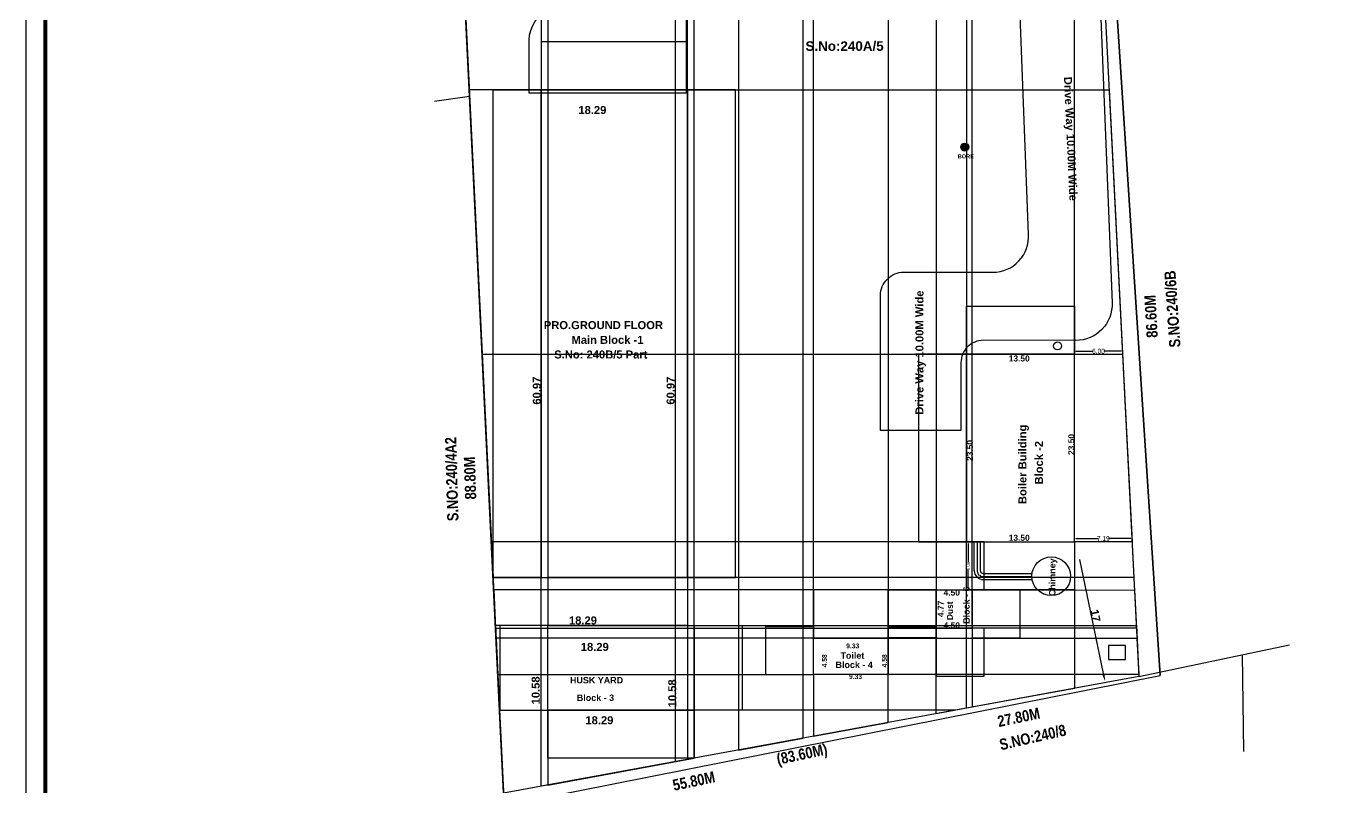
# Model space of a CAD drawing. Header units: metres. Extents: x -941 to 1333, y -28 to 1490.
# Drawn here: x 992.4 to 1155.2, y 481.4 to 576.6 of the extents above; entities that cross this region are included whole.
import ezdxf

# ---------------------------------------------------------------- set-up
doc = ezdxf.new("R2010")
doc.units = ezdxf.units.M
for name, color, linetype in [('AS_AT_SITE', 6, 'Continuous'), ('BLK_1_COVERED_AREA', 140, 'Continuous'), ('BLK_1_FLR_0_BLT_UP_AREA', 45, 'Continuous'), ('BLK_1_INTERNAL_VEHICULAR_ACCESS', 161, 'Continuous'), ('BLK_1_LVL_0_BLDG_FOOT_PRINT', 1, 'Continuous'), ('BLK_1_LVL_0_FRONT_SETBACK', 2, 'Continuous'), ('BLK_1_LVL_0_REAR_SETBACK', 11, 'Continuous'), ('BLK_1_LVL_0_SIDE_SETBACK1', 171, 'Continuous'), ('BLK_1_LVL_0_SIDE_SETBACK2', 102, 'Continuous'), ('BLK_2_COVERED_AREA', 140, 'Continuous'), ('BLK_2_FLR_0_BLT_UP_AREA', 45, 'Continuous'), ('BLK_2_INTERNAL_VEHICULAR_ACCESS', 161, 'Continuous'), ('BLK_2_LVL_0_BLDG_FOOT_PRINT', 1, 'Continuous'), ('BLK_2_LVL_0_FRONT_SETBACK', 2, 'Continuous'), ('BLK_2_LVL_0_REAR_SETBACK', 11, 'Continuous'), ('BLK_2_LVL_0_SIDE_SETBACK1', 171, 'Continuous'), ('BLK_2_LVL_0_SIDE_SETBACK2', 102, 'Continuous'), ('BLK_3_COVERED_AREA', 140, 'Continuous'), ('BLK_3_FLR_0_BLT_UP_AREA', 1, 'Continuous'), ('BLK_3_INTERNAL_VEHICULAR_ACCESS', 161, 'Continuous'), ('BLK_3_LVL_0_BLDG_FOOT_PRINT', 1, 'Continuous'), ('BLK_3_LVL_0_FRONT_SETBACK', 2, 'Continuous'), ('BLK_3_LVL_0_REAR_SETBACK', 11, 'Continuous'), ('BLK_3_LVL_0_SIDE_SETBACK1', 171, 'Continuous'), ('BLK_3_LVL_0_SIDE_SETBACK2', 102, 'Continuous'), ('BLK_4_COVERED_AREA', 140, 'Continuous'), ('BLK_4_FLR_0_BLT_UP_AREA', 1, 'Continuous'), ('BLK_4_INTERNAL_VEHICULAR_ACCESS', 161, 'Continuous'), ('BLK_4_LVL_0_BLDG_FOOT_PRINT', 1, 'Continuous'), ('BLK_4_LVL_0_FRONT_SETBACK', 2, 'Continuous'), ('BLK_4_LVL_0_REAR_SETBACK', 11, 'Continuous'), ('BLK_4_LVL_0_SIDE_SETBACK1', 171, 'Continuous'), ('BLK_4_LVL_0_SIDE_SETBACK2', 102, 'Continuous'), ('BLK_5_LVL_0_REAR_SETBACK', 11, 'Continuous'), ('BLK_6_COVERED_AREA', 140, 'Continuous'), ('BLK_6_FLR_0_BLT_UP_AREA', 1, 'Continuous'), ('BLK_6_INTERNAL_VEHICULAR_ACCESS', 161, 'Continuous'), ('BLK_6_LVL_0_BLDG_FOOT_PRINT', 1, 'Continuous'), ('BLK_6_LVL_0_FRONT_SETBACK', 2, 'Continuous'), ('BLK_6_LVL_0_REAR_SETBACK', 11, 'Continuous'), ('BLK_6_LVL_0_SIDE_SETBACK1', 171, 'Continuous'), ('BLK_6_LVL_0_SIDE_SETBACK2', 102, 'Continuous'), ('DISTANCE_BLK', 238, 'Continuous'), ('DRIVE_WAY', 255, 'Continuous'), ('FMB_OR_PLR', 70, 'Continuous'), ('PLOT_BOUNDARY', 70, 'Continuous'), ('RWH', 4, 'Continuous'), ('SUPER_IMPOSED', 5, 'Continuous'), ('TEXT', 4, 'Continuous')]:
    doc.layers.add(name, color=color, linetype=linetype)
doc.styles.add('PDF Arial Bold', font='arialbd.ttf')
doc.styles.add('style2', font='swisscb.ttf')
doc.styles.add('style2A', font='swissc.ttf')
doc.dimstyles.get("Standard").update_dxf_attribs({"dimtxt": 0.4, "dimasz": 0.18, "dimexe": 0.18, "dimexo": 0.0625, "dimgap": 0, "dimtad": 0, "dimzin": 0, "dimdsep": 46, "dimtxsty": 'style2A', "dimcen": 0.09, "dimse1": 1, "dimse2": 1, "dimadec": 0, "dimazin": 0, "dimtfac": 1, "dimtofl": 0, "dimtmove": 0, "dimatfit": 3, "dimfxl": 0, "dimtolj": 1, "dimtzin": 0, "dimarcsym": 0})

# ---------------------------------------------------------------- blocks, each defined once
blk = doc.blocks.new('*D52')
at = {"color": 0, "lineweight": -2}
for p, q in [((1123.68, 512.5), (1126.44, 512.5)), ((1130.52, 512.5), (1127.76, 512.5))]:
    blk.add_line(p, q, dxfattribs=at)
at = {"color": 0}
for points in [[(1123.68, 512.53), (1123.68, 512.47), (1123.5, 512.5)], [(1130.52, 512.53), (1130.52, 512.47), (1130.7, 512.5)]]:
    blk.add_solid(points, dxfattribs=at)
at = {"layer": 'Defpoints', "color": 0}
for p in [(1123.5, 512.08), (1130.7, 512.5), (1130.7, 512.08)]:
    blk.add_point(p, dxfattribs=at)
at = {"color": 0, "insert": (1127.1, 512.5), "char_height": 0.6, "attachment_point": 5, "style": 'style2A'}
blk.add_mtext('\\A1;7.19', dxfattribs=at)
blk = doc.blocks.new('*D53')
at = {"color": 0, "lineweight": -2}
for p, q in [((1123.68, 535.93), (1125.84, 535.93)), ((1129.32, 535.93), (1127.16, 535.93))]:
    blk.add_line(p, q, dxfattribs=at)
at = {"color": 0}
for points in [[(1123.68, 535.96), (1123.68, 535.9), (1123.5, 535.93)], [(1129.32, 535.96), (1129.32, 535.9), (1129.5, 535.93)]]:
    blk.add_solid(points, dxfattribs=at)
at = {"layer": 'Defpoints', "color": 0}
for p in [(1123.5, 535.58), (1129.5, 535.93), (1129.5, 535.58)]:
    blk.add_point(p, dxfattribs=at)
at = {"color": 0, "insert": (1126.5, 535.93), "char_height": 0.6, "attachment_point": 5, "style": 'style2A'}
blk.add_mtext('\\A1;6.00', dxfattribs=at)
blk = doc.blocks.new('*D54')
at = {"color": 0, "lineweight": -2}
for p, q in [((1110.2, 511.9), (1110.2, 509.52)), ((1110.2, 506.26), (1110.2, 508.64))]:
    blk.add_line(p, q, dxfattribs=at)
at = {"color": 0}
for points in [[(1110.17, 511.9), (1110.23, 511.9), (1110.2, 512.08)], [(1110.17, 506.26), (1110.23, 506.26), (1110.2, 506.08)]]:
    blk.add_solid(points, dxfattribs=at)
at = {"layer": 'Defpoints', "color": 0}
for p in [(1110.2, 512.08), (1110.69, 512.08), (1110.69, 506.08)]:
    blk.add_point(p, dxfattribs=at)
at = {"color": 0, "insert": (1110.2, 509.08), "char_height": 0.4, "attachment_point": 5, "rotation": 90, "style": 'style2A'}
blk.add_mtext('\\A1;6.00', dxfattribs=at)

msp = doc.modelspace()

# ---------------------------------------------------------------- linework, layer by layer
at = {"lineweight": 25}
for points in [[(1280.48787, 745.95889), (1280.48787, 471.15433), (992.44914, 471.15433), (992.44914, 745.95889)], [(1110.6898, 501.30575), (1106.18714, 501.30575), (1106.18714, 506.07549), (1110.6898, 506.07549)]]:
    msp.add_lwpolyline(points, close=True, dxfattribs=at)
at = {"lineweight": 25, "const_width": 0.501}
msp.add_lwpolyline([(1278.07605, 743.54706), (1278.07605, 473.56615), (994.86096, 473.56615), (994.86096, 743.54706)], close=True, dxfattribs=at)
for points in [[(1122.15384, 680.20276), (1134.22181, 495.39636)], [(1052.22106, 479.12256), (1134.22181, 495.39636)]]:
    msp.add_lwpolyline(points)
at = {"lineweight": 25}
for points in [[(1073.63032, 568.21075), (1070.7143, 568.21075)], [(1110.96152, 508.44536), (1110.96152, 512.07687)], [(1111.34537, 512.07687), (1111.34537, 508.44536), (1111.34537, 508.36859), (1111.42214, 508.21505), (1111.42214, 508.13828), (1111.49891, 507.98474), (1111.65245, 507.90797), (1111.72922, 507.8312), (1111.88276, 507.75443), (1111.95953, 507.75443), (1112.11307, 507.75443), (1118.1779, 507.75443)], [(1111.72922, 508.44536), (1111.72922, 512.07687)], [(1124.106, 509.90399), (1127.10003, 495.62477)], [(1112.11307, 508.13828), (1118.1779, 508.13828)], [(1112.11307, 507.37058), (1118.1779, 507.37058)], [(1131.55269, 495.24092), (1150.36134, 499.23296)], [(1144.45005, 498.00464), (1144.64198, 485.87498)]]:
    msp.add_lwpolyline(points, dxfattribs=at)
at = {"color": 1}
msp.add_lwpolyline([(1043.51123, 567.20984), (1047.88605, 567.81668)], dxfattribs=at)
at = {"lineweight": 25}
for centre, radius in [((1109.7884, 561.45504), 0.49901), ((1121.38067, 536.58156), 0.49901), ((1120.59616, 507.79281), 2.41825)]:
    msp.add_circle(centre, radius, dxfattribs=at)
for radius, start, end in [(1.11316, 179.9999943, 270.0000057), (0.34547, 180.0000224, 269.9999776)]:
    msp.add_arc((1112.07469, 508.48374), radius, start, end, dxfattribs=at)
for points in [[(1109.44293, 561.64697), (1110.2874, 561.5702), (1109.36616, 561.5702)], [(1110.2874, 561.5702), (1109.36616, 561.5702), (1110.2874, 561.49343)], [(1109.36616, 561.5702), (1110.2874, 561.49343), (1109.36616, 561.49343)], [(1110.2874, 561.49343), (1109.36616, 561.49343), (1110.36417, 561.41666)], [(1109.36616, 561.49343), (1110.36417, 561.41666), (1109.36616, 561.41666)], [(1110.36417, 561.41666), (1109.36616, 561.41666), (1110.2874, 561.33989)], [(1109.36616, 561.41666), (1110.2874, 561.33989), (1109.36616, 561.33989)], [(1109.5197, 561.80051), (1110.21063, 561.72374), (1109.44293, 561.72374)], [(1110.21063, 561.72374), (1109.44293, 561.72374), (1110.2874, 561.64697)], [(1109.44293, 561.72374), (1110.2874, 561.64697), (1109.44293, 561.64697)], [(1110.2874, 561.64697), (1109.44293, 561.64697), (1110.2874, 561.5702)], [(1109.59647, 561.87728), (1110.13386, 561.80051), (1109.5197, 561.80051)], [(1110.13386, 561.80051), (1109.5197, 561.80051), (1110.21063, 561.72374)], [(1109.67324, 561.87728), (1110.05709, 561.87728), (1109.59647, 561.87728)], [(1110.05709, 561.87728), (1109.59647, 561.87728), (1110.13386, 561.80051)], [(1109.75001, 561.95405), (1109.98032, 561.87728), (1109.67324, 561.87728)], [(1109.98032, 561.87728), (1109.67324, 561.87728), (1110.05709, 561.87728)], [(1109.90355, 561.95405), (1109.75001, 561.95405), (1109.98032, 561.87728)], [(1110.2874, 561.33989), (1109.36616, 561.33989), (1110.2874, 561.26312)], [(1109.36616, 561.33989), (1110.2874, 561.26312), (1109.36616, 561.26312)], [(1110.2874, 561.26312), (1109.36616, 561.26312), (1110.2874, 561.18635)], [(1109.36616, 561.26312), (1110.2874, 561.18635), (1109.44293, 561.18635)], [(1110.2874, 561.18635), (1109.44293, 561.18635), (1110.21063, 561.10958)], [(1109.44293, 561.18635), (1110.21063, 561.10958), (1109.44293, 561.10958)], [(1110.21063, 561.10958), (1109.44293, 561.10958), (1110.13386, 561.03281)], [(1109.44293, 561.10958), (1110.13386, 561.03281), (1109.5197, 561.03281)], [(1110.13386, 561.03281), (1109.5197, 561.03281), (1110.05709, 560.95604)], [(1109.5197, 561.03281), (1110.05709, 560.95604), (1109.59647, 560.95604)], [(1110.05709, 560.95604), (1109.59647, 560.95604), (1109.98032, 560.95604)], [(1109.59647, 560.95604), (1109.98032, 560.95604), (1109.67324, 560.95604)], [(1109.98032, 560.95604), (1109.67324, 560.95604), (1109.90355, 560.95604)], [(1109.67324, 560.95604), (1109.90355, 560.95604), (1109.75001, 560.95604)], [(1127.25357, 495.62477), (1126.94649, 495.548), (1127.33034, 494.62676)]]:
    msp.add_solid(points)
at = {"layer": 'AS_AT_SITE'}
msp.add_lwpolyline([(1122.15384, 680.20276), (1085.55654, 679.75855), (1060.63162, 660.33413), (1043.94159, 648.52034), (1052.22106, 479.12256), (1134.22181, 495.39636)], close=True, dxfattribs=at)
at = {"layer": 'BLK_1_COVERED_AREA', "lineweight": 25}
msp.add_lwpolyline([(1056.84675, 507.62491), (1075.13675, 507.62491), (1075.13675, 568.59491), (1056.84675, 568.59491)], close=True, dxfattribs=at)
at = {"layer": 'BLK_1_FLR_0_BLT_UP_AREA', "color": 45, "lineweight": 25}
msp.add_lwpolyline([(1056.84675, 507.62491), (1075.13675, 507.62491), (1075.13675, 568.59491), (1056.84675, 568.59491)], close=True, dxfattribs=at)
at = {"layer": 'BLK_1_INTERNAL_VEHICULAR_ACCESS'}
for points in [[(1056.84675, 568.59491), (1075.13675, 568.59491), (1075.13675, 574.59491), (1056.84675, 574.59491)], [(1056.84675, 507.62491), (1050.84675, 507.62491), (1050.84675, 568.59491), (1056.84675, 568.59491)], [(1075.13675, 507.62491), (1081.13675, 507.62491), (1081.13675, 568.59491), (1075.13675, 568.59491)], [(1056.84675, 507.62491), (1075.13675, 507.62491), (1075.13675, 501.62491), (1056.84675, 501.62491)]]:
    msp.add_lwpolyline(points, close=True, dxfattribs=at)
at = {"layer": 'BLK_1_LVL_0_BLDG_FOOT_PRINT', "lineweight": 25}
msp.add_lwpolyline([(1056.84675, 507.62491), (1075.13675, 507.62491), (1075.13675, 568.59491), (1056.84675, 568.59491)], close=True, dxfattribs=at)
at = {"layer": 'BLK_1_LVL_0_FRONT_SETBACK'}
msp.add_lwpolyline([(1075.13675, 670.75509), (1075.13675, 670.75509), (1061.68128, 659.07118), (1056.84675, 655.3289), (1056.84675, 568.59491), (1075.13675, 568.59491)], close=True, dxfattribs=at)
at = {"layer": 'BLK_1_LVL_0_REAR_SETBACK'}
msp.add_lwpolyline([(1056.84675, 507.62491), (1075.13675, 507.62491), (1075.13675, 484.89172), (1056.84675, 481.53652)], close=True, dxfattribs=at)
at = {"layer": 'BLK_1_LVL_0_SIDE_SETBACK1'}
msp.add_lwpolyline([(1056.84675, 568.59491), (1047.84801, 568.59491), (1050.82798, 507.62491), (1056.84675, 507.62491)], close=True, dxfattribs=at)
at = {"layer": 'BLK_1_LVL_0_SIDE_SETBACK2'}
msp.add_lwpolyline([(1075.13675, 568.59491), (1127.8252, 568.59491), (1130.9234, 507.62491), (1075.13675, 507.62491)], close=True, dxfattribs=at)
at = {"layer": 'BLK_2_COVERED_AREA', "lineweight": 25}
msp.add_lwpolyline([(1123.50302, 535.57687), (1110.00302, 535.57687), (1110.00302, 512.07687), (1123.50302, 512.07687)], close=True, dxfattribs=at)
at = {"layer": 'BLK_2_FLR_0_BLT_UP_AREA', "color": 45, "lineweight": 25}
msp.add_lwpolyline([(1123.50302, 535.57687), (1110.00302, 535.57687), (1110.00302, 512.07687), (1123.50302, 512.07687)], close=True, dxfattribs=at)
at = {"layer": 'BLK_2_INTERNAL_VEHICULAR_ACCESS'}
for points in [[(1123.50302, 535.57687), (1110.00302, 535.57687), (1110.00302, 541.57687), (1123.50302, 541.57687)], [(1110.00302, 535.57687), (1104.00302, 535.57687), (1104.00302, 512.07687), (1110.00302, 512.07687)], [(1123.50302, 535.57687), (1129.50302, 535.57687), (1130.69717, 512.07687), (1123.50302, 512.07687)], [(1110.00302, 512.07687), (1123.50302, 512.07687), (1123.50302, 506.07687), (1110.00302, 506.07687)]]:
    msp.add_lwpolyline(points, close=True, dxfattribs=at)
at = {"layer": 'BLK_2_LVL_0_BLDG_FOOT_PRINT', "lineweight": 25}
msp.add_lwpolyline([(1123.50302, 535.57687), (1110.00302, 535.57687), (1110.00302, 512.07687), (1123.50302, 512.07687)], close=True, dxfattribs=at)
at = {"layer": 'BLK_2_LVL_0_FRONT_SETBACK'}
msp.add_lwpolyline([(1123.50302, 535.57687), (1129.50302, 535.57687), (1130.69717, 512.07687), (1123.50302, 512.07687)], close=True, dxfattribs=at)
at = {"layer": 'BLK_2_LVL_0_REAR_SETBACK'}
msp.add_lwpolyline([(1110.00302, 535.57687), (1110.00302, 512.07687), (1050.61038, 512.07687), (1049.45932, 535.57687)], close=True, dxfattribs=at)
at = {"layer": 'BLK_2_LVL_0_SIDE_SETBACK1'}
msp.add_lwpolyline([(1110.00302, 512.07687), (1123.50302, 512.07687), (1123.50302, 493.76425), (1110.00302, 491.28775)], close=True, dxfattribs=at)
at = {"layer": 'BLK_2_LVL_0_SIDE_SETBACK2'}
msp.add_lwpolyline([(1110.00302, 535.57687), (1123.50302, 535.57687), (1123.50302, 653.65208), (1122.15384, 680.20276), (1110.00337, 680.05528)], close=True, dxfattribs=at)
at = {"layer": 'BLK_3_COVERED_AREA', "lineweight": 25}
msp.add_lwpolyline([(1057.65732, 501.62491), (1075.94858, 501.62489), (1075.94858, 491.04063), (1057.65732, 491.04065)], close=True, dxfattribs=at)
at = {"layer": 'BLK_3_FLR_0_BLT_UP_AREA', "color": 45, "lineweight": 25}
msp.add_lwpolyline([(1057.65732, 501.62491), (1075.94858, 501.62491), (1075.94858, 491.04065), (1057.65732, 491.04065)], close=True, dxfattribs=at)
at = {"layer": 'BLK_3_INTERNAL_VEHICULAR_ACCESS'}
for points in [[(1057.65732, 501.62491), (1075.94732, 501.62491), (1075.94732, 507.62491), (1057.65732, 507.62491)], [(1057.65732, 501.62491), (1051.65732, 501.62491), (1051.65732, 491.04065), (1057.65732, 491.04065)], [(1075.94858, 501.62491), (1081.94858, 501.62491), (1081.94858, 491.04065), (1075.94858, 491.04065)], [(1057.65732, 491.04065), (1075.94858, 491.04065), (1075.94858, 485.04065), (1057.65732, 485.04065)]]:
    msp.add_lwpolyline(points, close=True, dxfattribs=at)
at = {"layer": 'BLK_3_LVL_0_BLDG_FOOT_PRINT', "lineweight": 25}
msp.add_lwpolyline([(1057.65732, 501.62491), (1075.94858, 501.62491), (1075.94858, 491.04065), (1057.65732, 491.04065)], close=True, dxfattribs=at)
at = {"layer": 'BLK_3_LVL_0_FRONT_SETBACK'}
msp.add_lwpolyline([(1057.65732, 491.04065), (1057.65732, 481.68521), (1075.94858, 485.04065), (1075.94858, 491.04065)], close=True, dxfattribs=at)
at = {"layer": 'BLK_3_LVL_0_REAR_SETBACK'}
msp.add_lwpolyline([(1057.65732, 501.62491), (1075.94858, 501.62491), (1075.94858, 671.46003), (1061.68128, 659.07118), (1057.65732, 655.95634)], close=True, dxfattribs=at)
at = {"layer": 'BLK_3_LVL_0_SIDE_SETBACK1'}
msp.add_lwpolyline([(1057.65732, 491.04065), (1057.65732, 501.62491), (1051.12123, 501.62491), (1051.63855, 491.04065)], close=True, dxfattribs=at)
at = {"layer": 'BLK_3_LVL_0_SIDE_SETBACK2'}
msp.add_lwpolyline([(1075.94858, 491.04065), (1075.94858, 501.62491), (1131.22813, 501.62812), (1131.55269, 495.24092), (1108.6384, 491.04066)], close=True, dxfattribs=at)
at = {"layer": 'BLK_4_COVERED_AREA', "lineweight": 25}
msp.add_lwpolyline([(1090.86063, 500.06377), (1100.1898, 500.06377), (1100.1898, 495.48757), (1090.86063, 495.48757)], close=True, dxfattribs=at)
at = {"layer": 'BLK_4_FLR_0_BLT_UP_AREA', "color": 45, "lineweight": 25}
msp.add_lwpolyline([(1090.86063, 500.06377), (1100.1898, 500.06377), (1100.1898, 495.48757), (1090.86063, 495.48757)], close=True, dxfattribs=at)
at = {"layer": 'BLK_4_INTERNAL_VEHICULAR_ACCESS'}
for points in [[(1090.86063, 500.06377), (1100.1898, 500.06377), (1100.1898, 506.09377), (1090.86063, 506.09377)], [(1090.86063, 501.48377), (1084.86063, 501.48377), (1084.86063, 495.48757), (1090.86063, 495.48757)], [(1100.1898, 501.48377), (1106.1898, 501.48377), (1106.1898, 495.48757), (1100.1898, 495.48757)], [(1090.86063, 495.48757), (1090.86063, 487.77618), (1100.1898, 489.48757), (1100.1898, 495.48757)]]:
    msp.add_lwpolyline(points, close=True, dxfattribs=at)
at = {"layer": 'BLK_4_LVL_0_BLDG_FOOT_PRINT', "lineweight": 25}
msp.add_lwpolyline([(1090.86063, 500.06377), (1100.1898, 500.06377), (1100.1898, 495.48757), (1090.86063, 495.48757)], close=True, dxfattribs=at)
at = {"layer": 'BLK_4_LVL_0_FRONT_SETBACK'}
msp.add_lwpolyline([(1090.86063, 495.48757), (1090.86063, 487.77618), (1100.1898, 489.48757), (1100.1898, 495.48757)], close=True, dxfattribs=at)
at = {"layer": 'BLK_4_LVL_0_REAR_SETBACK'}
msp.add_lwpolyline([(1090.86063, 500.06377), (1090.86063, 679.82293), (1100.19431, 679.93622), (1100.1898, 500.06377)], close=True, dxfattribs=at)
at = {"layer": 'BLK_4_LVL_0_SIDE_SETBACK1'}
msp.add_lwpolyline([(1090.86063, 495.48757), (1090.86063, 500.06377), (1051.19754, 500.06377), (1051.4212, 495.48757)], close=True, dxfattribs=at)
at = {"layer": 'BLK_4_LVL_0_SIDE_SETBACK2'}
msp.add_lwpolyline([(1100.1898, 495.48757), (1100.1898, 500.06377), (1131.30762, 500.06377), (1131.54016, 495.48757), (1131.54016, 495.48757)], close=True, dxfattribs=at)
at = {"layer": 'BLK_5_LVL_0_REAR_SETBACK'}
msp.add_lwpolyline([(1089.5795, 605.3891), (1081.49865, 605.3891), (1081.49865, 486.05878), (1089.5795, 487.54116)], close=True, dxfattribs=at)
at = {"layer": 'BLK_6_COVERED_AREA', "lineweight": 25}
msp.add_lwpolyline([(1110.6898, 501.30575), (1106.18714, 501.30575), (1106.18714, 506.07549), (1110.6898, 506.07549)], close=True, dxfattribs=at)
at = {"layer": 'BLK_6_FLR_0_BLT_UP_AREA', "color": 45, "lineweight": 25}
msp.add_lwpolyline([(1110.6898, 501.30575), (1106.18714, 501.30575), (1106.18714, 506.07549), (1110.6898, 506.07549)], close=True, dxfattribs=at)
at = {"layer": 'BLK_6_INTERNAL_VEHICULAR_ACCESS'}
for points in [[(1112.18714, 512.07549), (1106.18714, 512.07549), (1106.18714, 506.07549), (1112.18714, 506.07549)], [(1106.18714, 500.07562), (1100.1898, 500.07575), (1100.1898, 506.07544), (1106.18714, 506.07549)], [(1110.6898, 500.07575), (1116.6898, 500.07575), (1116.6898, 506.07549), (1110.6898, 506.07549)], [(1112.18714, 501.30575), (1106.18714, 501.30575), (1106.18714, 495.30575), (1112.18714, 495.30575)]]:
    msp.add_lwpolyline(points, close=True, dxfattribs=at)
at = {"layer": 'BLK_6_LVL_0_BLDG_FOOT_PRINT', "lineweight": 25}
msp.add_lwpolyline([(1110.6898, 501.30575), (1106.18714, 501.30575), (1106.18714, 506.07549), (1110.6898, 506.07549)], close=True, dxfattribs=at)
at = {"layer": 'BLK_6_LVL_0_FRONT_SETBACK'}
msp.add_lwpolyline([(1110.6898, 501.30575), (1110.6898, 506.07549), (1131.00247, 506.06887), (1131.2447, 501.30204)], close=True, dxfattribs=at)
at = {"layer": 'BLK_6_LVL_0_REAR_SETBACK'}
msp.add_lwpolyline([(1106.18714, 506.07549), (1050.90358, 506.07813), (1051.13676, 501.30717), (1106.18714, 501.30575)], close=True, dxfattribs=at)
at = {"layer": 'BLK_6_LVL_0_SIDE_SETBACK1'}
msp.add_lwpolyline([(1106.18714, 501.30575), (1110.6898, 501.30575), (1110.6898, 491.41373), (1106.18714, 490.58775)], close=True, dxfattribs=at)
at = {"layer": 'BLK_6_LVL_0_SIDE_SETBACK2'}
msp.add_lwpolyline([(1106.18714, 506.07549), (1110.6898, 506.07549), (1110.6898, 680.06361), (1106.18714, 680.00896)], close=True, dxfattribs=at)
at = {"layer": 'DISTANCE_BLK', "lineweight": 25}
for points in [[(1056.84675, 507.62491), (1075.13675, 507.62491), (1075.13675, 568.59491), (1056.84675, 568.59491)], [(1123.50302, 535.57687), (1110.00302, 535.57687), (1110.00302, 512.07687), (1123.50302, 512.07687)], [(1110.6898, 501.30575), (1106.18714, 501.30575), (1106.18714, 506.07549), (1110.6898, 506.07549)], [(1057.65732, 501.62491), (1075.94858, 501.62491), (1075.94858, 491.04065), (1057.65732, 491.04065)], [(1090.86063, 500.06377), (1100.1898, 500.06377), (1100.1898, 495.48757), (1090.86063, 495.48757)]]:
    msp.add_lwpolyline(points, close=True, dxfattribs=at)
at = {"layer": 'DRIVE_WAY'}
for points in [[(1124.71182, 629.86387), (1128.19515, 541.96367, -0.427717681), (1123.66572, 537.2807), (1112.09629, 537.28842, 0.414604484), (1109.30446, 534.49659), (1109.30973, 525.99551), (1099.25286, 525.99551), (1099.25152, 542.89646, -0.414260024), (1102.16174, 545.80668), (1113.30177, 545.80217, 0.433182638), (1117.75108, 550.54346), (1115.14224, 619.49077, 0.402989761)], [(1074.93588, 619.35548), (1074.93883, 568.21082), (1055.34032, 568.21075), (1055.34032, 574.21075, -0.270753734), (1057.32467, 578.42942)]]:
    msp.add_lwpolyline(points, format="xyb", dxfattribs=at)
at = {"layer": 'FMB_OR_PLR'}
msp.add_lwpolyline([(1073.63032, 484.61537), (1073.63032, 669.44699)], dxfattribs=at)
at = {"layer": 'PLOT_BOUNDARY'}
msp.add_lwpolyline([(1131.55269, 495.24092), (1052.14523, 480.67405), (1047.25873, 580.65165), (1045.55732, 646.59006), (1061.68128, 659.07118), (1084.92157, 679.25162), (1085.34508, 679.58171), (1085.59952, 679.75907), (1122.15384, 680.20276)], close=True, dxfattribs=at)
at = {"layer": 'RWH'}
msp.add_lwpolyline([(1129.85627, 499.11892), (1127.74962, 499.11892), (1127.74962, 497.36084), (1129.85627, 497.36084)], close=True, dxfattribs=at)
at = {"layer": 'SUPER_IMPOSED'}
msp.add_lwpolyline([(1131.55269, 495.24092), (1052.14523, 480.67405), (1047.25873, 580.65165), (1045.55732, 646.59006), (1061.68128, 659.07118), (1084.92157, 679.25162), (1085.34508, 679.58171), (1085.59952, 679.75907), (1122.15384, 680.20276)], close=True, dxfattribs=at)

# ---------------------------------------------------------------- texts
at = {"attachment_point": 7, "style": 'PDF Arial Bold'}
for s, insert, char_height in [('S.No:240A/5', (1089.86658, 573.44728), 1.2000751), ('18.29', (1061.48929, 565.57217), 1.000099), ('BORE', (1108.90554, 560.02607), 0.500022), ('PRO.GROUND FLOOR', (1057.16466, 538.67527), 1.0000992), ('S.No: 240B/5 Part', (1058.46975, 534.98922), 1.0000992), ('13.50', (1115.27745, 534.63325), 0.750061), ('13.50', (1115.27745, 512.21094), 0.750061), ('4.50', (1107.13983, 505.36146), 0.750061), ('18.29', (1060.31013, 501.74781), 1.000099), ('4.50', (1107.13983, 501.27345), 0.750061), ('18.29', (1061.78875, 498.44132), 1.000099), ('Toilet', (1094.24611, 497.46252), 0.800068), ('9.33', (1094.96646, 498.76958), 0.600038), ('HUSK YARD', (1060.43664, 494.38381), 0.800068), ('9.33', (1095.31725, 494.93108), 0.600038), ('18.29', (1062.36597, 489.27053), 1.000099)]:
    msp.add_mtext(s, dxfattribs=dict(at, insert=insert, char_height=char_height))
at = {"attachment_point": 7}
for s, insert, char_height, rotation, style in [('Drive Way 10.00M Wide', (1121.87483, 570.20682), 1.0000992, 272.5487857, 'PDF Arial Bold'), ('S.NO:240/6B', (1136.79129, 536.45463), 1.4, 93.8296741, 'style2'), ('Drive Way 10.00M Wide', (1104.92177, 527.99153), 1.0000992, 90, 'PDF Arial Bold'), ('86.60M', (1133.93053, 537.65304), 1.4, 93.1884252, 'style2'), ('60.97', (1056.80361, 529.25003), 1.000099, 90, 'PDF Arial Bold'), ('60.97', (1073.52285, 529.25003), 1.000099, 90, 'PDF Arial Bold'), ('Boiler Building', (1117.7988, 516.81329), 1.0000992, 90, 'PDF Arial Bold'), ('S.NO:240/4A2', (1046.54447, 514.69676), 1.4, 91.5955037, 'style2'), ('23.50', (1110.80564, 522.20273), 0.750061, 90, 'PDF Arial Bold'), ('23.50', (1123.47857, 522.95489), 0.750061, 90, 'PDF Arial Bold'), ('88.80M', (1048.74914, 517.41759), 1.4, 91.7936169, 'style2'), ('Chimney', (1121.36188, 505.29779), 0.800068, 90, 'PDF Arial Bold'), ('4.77', (1107.14997, 502.68761), 0.750061, 90, 'PDF Arial Bold'), ('Dust', (1108.30152, 502.30376), 0.750061, 90, 'PDF Arial Bold'), ('17', (1125.48786, 503.53208), 1.000099, 281.3101572, 'PDF Arial Bold'), ('4.58', (1092.56163, 496.40084), 0.600038, 90, 'PDF Arial Bold'), ('4.58', (1100.05549, 496.40084), 0.600038, 90, 'PDF Arial Bold'), ('10.58', (1056.66505, 491.7718), 1.000099, 90, 'PDF Arial Bold'), ('10.58', (1073.73466, 491.40055), 1.000099, 90, 'PDF Arial Bold'), ('27.80M', (1114.05676, 488.90946), 1.4, 11.8652574, 'style2'), ('S.NO:240/8', (1114.31167, 485.97984), 1.4, 12.9896315, 'style2'), ('(83.60M)', (1086.52526, 483.79274), 1.4, 11.8488505, 'style2'), ('55.80M', (1073.44543, 480.93615), 1.4, 11.8652574, 'style2')]:
    msp.add_mtext(s, dxfattribs=dict(at, insert=insert, char_height=char_height, rotation=rotation, style=style))
at = {"layer": 'TEXT', "color": 1, "attachment_point": 7, "style": 'PDF Arial Bold'}
for s, insert, char_height in [('Main Block -1', (1060.61931, 536.83389), 1.0000992), ('Block - 4', (1093.62831, 496.31097), 0.800068), ('Block - 3', (1061.29398, 492.18423), 0.800068)]:
    msp.add_mtext(s, dxfattribs=dict(at, insert=insert, char_height=char_height))
at = {"layer": 'TEXT', "insert": (1119.56451, 519.26993), "char_height": 1.000099, "attachment_point": 7, "rotation": 90, "style": 'PDF Arial Bold'}
msp.add_mtext('Block -2', dxfattribs=at)
at = {"layer": 'TEXT', "color": 1, "insert": (1110.40057, 501.84314), "char_height": 0.800068, "attachment_point": 7, "rotation": 90, "style": 'PDF Arial Bold'}
msp.add_mtext('Block - 6', dxfattribs=at)

# ---------------------------------------------------------------- dimensions: what is measured, and where the dimension line sits
for base, p1, p2, picture, middle in [((1129.50302, 535.92595), (1123.50302, 535.57687), (1129.50302, 535.57687), '*D53', (1126.50302, 535.92595)), ((1130.69717, 512.49703), (1123.50302, 512.07687), (1130.69717, 512.07687), '*D52', (1127.10009, 512.49703))]:
    dim = msp.add_linear_dim(base=base, p1=p1, p2=p2, dimstyle='Standard', override={"dimtxt": 0.6})
    dim.commit()
    dim.dimension.update_dxf_attribs({"geometry": picture, "text_midpoint": middle})
dim = msp.add_linear_dim(base=(1110.19951, 512.07687), p1=(1110.6898, 506.07549), p2=(1110.6898, 512.07687), angle=90, dimstyle='Standard')
dim.commit()
dim.dimension.update_dxf_attribs({"geometry": '*D54', "text_midpoint": (1110.19951, 509.07618)})

doc.saveas('drawing.dxf')
